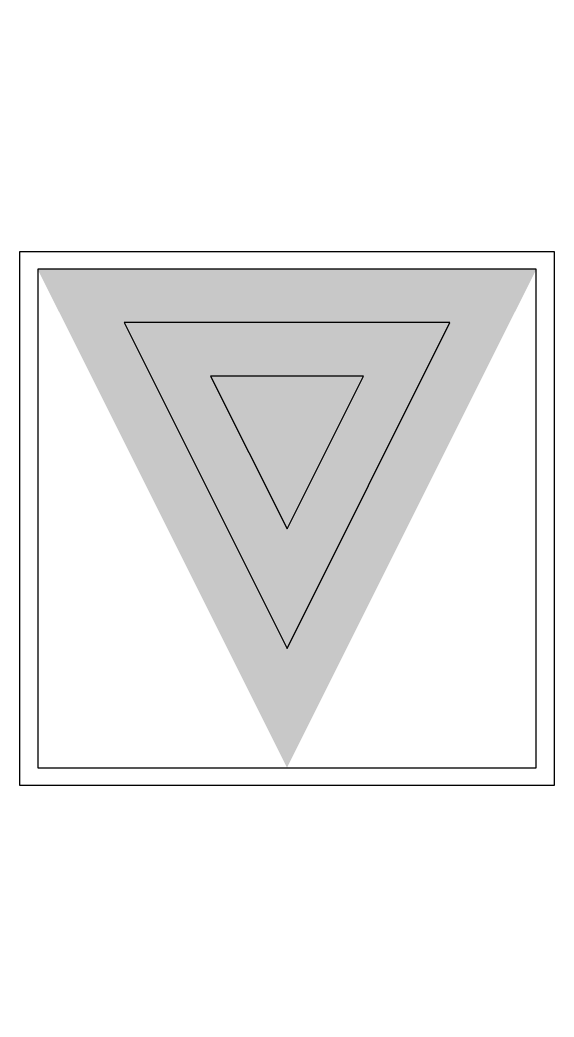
# Model space of a CAD drawing. Header units: feet. Extents: x -0.5 to 0.5, y -0.93 to 0.93.
import ezdxf

# ---------------------------------------------------------------- set-up
doc = ezdxf.new("R2010")
doc.units = ezdxf.units.FT
doc.header["$MEASUREMENT"] = 0
doc.layers.add('3DFACE', color=7, linetype='Continuous')

msp = doc.modelspace()

# ---------------------------------------------------------------- linework, layer by layer
at = {"elevation": 1.0001}
msp.add_lwpolyline([(0, -0.4667, 0, 0.9335, 0), (0, 0.4667, 0, 0, 0)], format="xyseb", dxfattribs=at)
for points in [[(-0.3049, 0.3667), (0, -0.2431), (0.3049, 0.3667)], [(-0.1431, 0.2667), (0, -0.0195), (0.1431, 0.2667)]]:
    msp.add_lwpolyline(points, close=True, dxfattribs=at)
msp.add_3dface([(-0.4667, 0.4667, 1.0001), (-0.4667, -0.4667, 1.0001), (0.4667, -0.4667, 1.0001), (0.4667, 0.4667, 1.0001)])
at = {"layer": '3DFACE'}
msp.add_3dface([(-0.5, 0.5, 1), (0.5, 0.5, 1), (0.5, -0.5, 1), (-0.5, -0.5, 1)], dxfattribs=at)
at = {"layer": 'Defpoints'}
msp.add_point((0, 0), dxfattribs=at)

doc.saveas('drawing.dxf')
